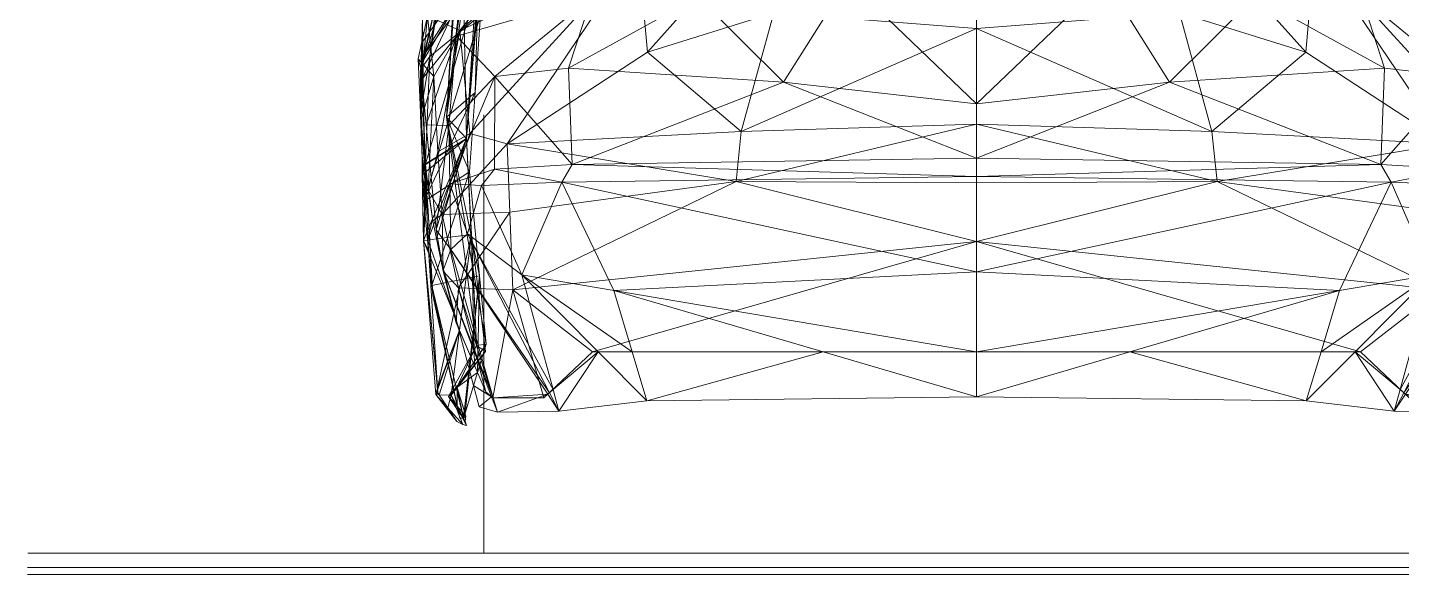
# Model space of a CAD drawing. Header units: metres. Extents: x 42 to 294, y -52 to 32.
# Drawn here: x 258.905 to 260.839, y -0.438 to 0.332 of the extents above; entities that cross this region are included whole.
import ezdxf

# ---------------------------------------------------------------- set-up
doc = ezdxf.new("R2010")
doc.units = ezdxf.units.M
doc.header["$LTSCALE"] = 0.15
doc.layers.add('A-DETLGEM', color=3, linetype='Continuous', lineweight=9)
doc.layers.add('A-FLOROTM', color=6, linetype='Continuous', lineweight=13)

# ---------------------------------------------------------------- blocks, each defined once
blk = doc.blocks.new('RPC Escarabajo - RPC Escarabajo-81-Este')
at = {"layer": 'A-DETLGEM'}
mesh = blk.add_polyface(dxfattribs=at)
corners = [(-12.0994, 0.5833), (-12.21, 0.6666), (-12.1982, 0.6941), (-11.8887, 0.6069), (-11.7073, 0.7294), (-11.7073, 0.6593), (-12.2488, 0.5835), (-12.4314, 0.5881), (-12.2787, 0.6848), (-12.4496, 0.6092), (-12.2723, 0.7348), (-12.0874, 0.5988), (-11.9927, 0.5609), (-11.9652, 0.7125), (-12.1707, 0.5053), (-12.0386, 0.3939), (-11.7073, 0.572), (-11.979, 0.4631), (-11.7073, 0.3561), (-11.7073, 0.4325), (-12.2764, 0.3471), (-12.3855, 0.4711), (-12.2816, 0.4831), (-12.4394, 0.5281), (-12.4416, 0.6132), (-12.3664, 0.6503), (-12.3475, 0.7449), (-12.4578, 0.5869), (-12.4053, 0.5574), (-12.4253, 0.384), (-12.4064, 0.6082), (-12.4053, 0.6437), (-11.7073, 0.722), (-11.7073, 0.5389), (-11.7073, 0.404), (-12.368, 0.3766), (-12.1834, 0.6504), (-12.4203, 0.3909), (-12.3942, 0.6557), (-12.4018, 0.7584), (-12.3779, 0.6733), (-12.3685, 0.7559), (-12.4801, 0.5564), (-12.3087, 0.6938), (-12.2677, 0.7878), (-12.4344, 0.5361), (-12.27, 0.6803), (-12.1927, 0.8058), (-12.0785, 0.6898), (-12.0755, 0.8041), (-12.4044, 0.7571), (-12.4129, 0.4487), (-12.4093, 0.6394), (-12.4326, 0.765)]
mesh.append_faces([[corners[k] for k in face] for face in [(11, 12, 13), (12, 32, 13), (12, 33, 32), (15, 33, 12), (15, 34, 33), (35, 36, 37), (35, 15, 14), (42, 43, 40), (40, 43, 44), (42, 45, 43), (45, 46, 43), (46, 44, 43), (46, 36, 47), (45, 36, 46), (36, 48, 49), (11, 13, 48), (36, 11, 48), (37, 36, 45), (14, 36, 35), (14, 11, 36)]])
mesh.append_faces([[corners[k] for k in face] for face in [(12, 14, 15), (38, 40, 41), (14, 12, 11), (52, 31, 39)]], dxfattribs={"vtx0": -1})
mesh.append_faces([[corners[k] for k in face] for face in [(31, 38, 39)]], dxfattribs={"vtx0": -1, "vtx1": -1})
mesh.append_faces([[corners[k] for k in face] for face in [(0, 1, 2), (3, 4, 5), (6, 1, 0), (7, 8, 1), (7, 9, 8), (3, 2, 4), (3, 0, 2), (1, 10, 2), (1, 8, 10), (3, 5, 16), (0, 3, 17), (18, 17, 19), (17, 3, 19), (3, 16, 19), (20, 21, 22), (20, 22, 17), (22, 21, 6), (23, 7, 6), (7, 1, 6), (21, 23, 6), (8, 25, 26), (27, 28, 25), (29, 30, 31), (22, 0, 17), (22, 6, 0), (26, 28, 50), (28, 26, 25), (28, 51, 50), (30, 40, 38), (30, 38, 31), (29, 31, 52), (24, 25, 8)]], dxfattribs={"vtx0": -1, "vtx1": -1, "vtx2": -1})
mesh.append_faces([[corners[k] for k in face] for face in [(9, 24, 8)]], dxfattribs={"vtx1": -1, "vtx2": -1})
mesh.append_faces([[corners[k] for k in face] for face in [(52, 39, 53)]], dxfattribs={"vtx2": -1})
mesh = blk.add_polyface(dxfattribs=at)
corners = [(-11.3152, 0.5833), (-11.2164, 0.6941), (-11.2046, 0.6666), (-11.5259, 0.6069), (-11.7073, 0.6593), (-11.7073, 0.7294), (-11.1657, 0.5835), (-10.9832, 0.5881), (-11.1359, 0.6848), (-10.965, 0.6092), (-11.1423, 0.7348), (-11.3272, 0.5988), (-11.4494, 0.7125), (-11.4219, 0.5609), (-11.376, 0.3939), (-11.2439, 0.5053), (-11.7073, 0.572), (-11.4356, 0.4631), (-11.7073, 0.3561), (-11.7073, 0.4325), (-11.1382, 0.3471), (-11.133, 0.4831), (-11.0291, 0.4711), (-10.9752, 0.5281), (-10.973, 0.6132), (-11.0482, 0.6503), (-11.0671, 0.7449), (-11.0053, 0.6394), (-10.982, 0.765), (-11.0128, 0.7584), (-10.9893, 0.384), (-11.0093, 0.6437), (-11.7073, 0.722), (-11.7073, 0.5389), (-11.7073, 0.404), (-11.0466, 0.3766), (-10.9943, 0.3909), (-11.2312, 0.6504), (-11.0082, 0.6082), (-11.0204, 0.6557), (-11.0367, 0.6733), (-10.9345, 0.5564), (-11.1058, 0.6938), (-11.1469, 0.7878), (-10.9802, 0.5361), (-11.1446, 0.6803), (-11.2219, 0.8058), (-11.339, 0.8041), (-11.3361, 0.6898), (-11.0101, 0.7571), (-11.0093, 0.5574), (-11.0016, 0.4487), (-11.0461, 0.7559), (-10.9567, 0.5869)]
mesh.append_faces([[corners[k] for k in face] for face in [(11, 12, 13), (13, 12, 32), (13, 32, 33), (14, 13, 33), (14, 33, 34), (35, 36, 37), (35, 15, 14), (41, 40, 42), (40, 43, 42), (41, 42, 44), (44, 42, 45), (45, 42, 43), (45, 46, 37), (44, 45, 37), (37, 47, 48), (11, 48, 12), (37, 48, 11), (36, 44, 37), (15, 35, 37), (15, 37, 11)]])
mesh.append_faces([[corners[k] for k in face] for face in [(27, 28, 29)]], dxfattribs={"vtx0": -1})
mesh.append_faces([[corners[k] for k in face] for face in [(9, 8, 24)]], dxfattribs={"vtx0": -1, "vtx1": -1})
mesh.append_faces([[corners[k] for k in face] for face in [(0, 1, 2), (3, 4, 5), (6, 0, 2), (7, 2, 8), (7, 8, 9), (3, 5, 1), (3, 1, 0), (2, 1, 10), (2, 10, 8), (3, 16, 4), (0, 17, 3), (18, 19, 17), (17, 19, 3), (3, 19, 16), (20, 21, 22), (20, 17, 21), (21, 6, 22), (23, 6, 7), (7, 6, 2), (22, 6, 23), (24, 8, 25), (8, 26, 25), (30, 27, 31), (38, 39, 40), (21, 17, 0), (21, 0, 6), (26, 49, 50), (50, 25, 26), (50, 49, 51), (38, 31, 39), (30, 31, 38), (53, 25, 50)]], dxfattribs={"vtx0": -1, "vtx1": -1, "vtx2": -1})
mesh.append_faces([[corners[k] for k in face] for face in [(31, 29, 39)]], dxfattribs={"vtx1": -1, "vtx2": -1})
mesh.append_faces([[corners[k] for k in face] for face in [(13, 14, 15), (15, 11, 13), (39, 52, 40), (27, 29, 31)]], dxfattribs={"vtx2": -1})
mesh = blk.add_polyface(dxfattribs=at)
corners = [(-12.4859, 0.494), (-12.4314, 0.5881), (-12.4882, 0.4668), (-12.4496, 0.6092), (-12.4394, 0.5281), (-12.482, 0.4031), (-12.4416, 0.6132), (-12.4669, 0.5806), (-12.4578, 0.5869), (-12.4901, 0.4812), (-12.468, 0.5759), (-12.4768, 0.4995), (-12.4674, 0.5766), (-12.4899, 0.4219), (-12.4898, 0.4179), (-12.4645, 0.5797), (-12.4053, 0.5574), (-12.4854, 0.2951), (-12.4129, 0.4487), (-12.4295, 0.7677), (-12.4533, 0.4141), (-12.4421, 0.6039), (-12.4253, 0.384), (-12.4298, 0.6173), (-12.4093, 0.6394), (-12.4326, 0.765), (-12.489, 0.4964), (-12.3779, 0.6733), (-12.4064, 0.6082), (-12.4883, 0.5184), (-12.4859, 0.4313), (-12.4872, 0.5552), (-12.4875, 0.476), (-12.4873, 0.5231), (-12.4801, 0.5564), (-12.4932, 0.496), (-12.4711, 0.4714), (-12.4894, 0.4096), (-12.4344, 0.5361), (-12.4657, 0.365), (-12.4203, 0.3909), (-12.484, 0.357), (-12.4835, 0.3525), (-12.4831, 0.348), (-12.4208, 0.3371), (-12.4503, 0.4023), (-12.3855, 0.4711), (-12.4044, 0.7571), (-12.3664, 0.6503), (-12.4881, 0.3973), (-12.4834, 0.347), (-12.4899, 0.4169), (-12.4878, 0.3601)]
mesh.append_faces([[corners[k] for k in face] for face in [(34, 27, 31), (35, 36, 34), (35, 37, 36), (36, 38, 34), (39, 38, 36), (39, 40, 38)]])
mesh.append_faces([[corners[k] for k in face] for face in [(33, 34, 31), (21, 23, 25), (10, 12, 7)]], dxfattribs={"vtx0": -1})
mesh.append_faces([[corners[k] for k in face] for face in [(23, 24, 25)]], dxfattribs={"vtx0": -1, "vtx1": -1})
mesh.append_faces([[corners[k] for k in face] for face in [(0, 1, 2), (0, 3, 1), (2, 4, 5), (2, 1, 4), (0, 9, 10), (9, 11, 12), (9, 13, 14), (15, 11, 16), (14, 17, 11), (17, 16, 11), (17, 18, 16), (19, 20, 21), (20, 22, 23), (26, 27, 28), (26, 29, 27), (30, 32, 33), (41, 42, 26), (43, 26, 28), (20, 18, 44), (45, 5, 4), (45, 4, 46), (20, 47, 18), (47, 20, 19), (43, 28, 22), (22, 24, 23), (20, 23, 21), (32, 34, 33), (30, 29, 26), (42, 30, 26), (6, 8, 48), (41, 26, 49), (49, 26, 50), (15, 16, 8), (12, 11, 15), (9, 12, 10), (9, 14, 11)]], dxfattribs={"vtx0": -1, "vtx1": -1, "vtx2": -1})
mesh.append_faces([[corners[k] for k in face] for face in [(6, 7, 8), (0, 7, 3), (30, 31, 29), (32, 35, 34), (19, 21, 25), (30, 33, 31), (0, 10, 7)]], dxfattribs={"vtx0": -1, "vtx2": -1})
mesh.append_faces([[corners[k] for k in face] for face in [(3, 7, 6), (7, 15, 8), (7, 12, 15), (51, 52, 14)]], dxfattribs={"vtx1": -1})
mesh.append_faces([[corners[k] for k in face] for face in [(29, 31, 27), (13, 51, 14)]], dxfattribs={"vtx2": -1})
mesh = blk.add_polyface(dxfattribs=at)
corners = [(-12.4239, 0.2498), (-12.4473, 0.2277), (-12.4489, 0.3202), (-12.4503, 0.4023), (-12.3855, 0.4711), (-12.3859, 0.3409), (-12.4041, 0.3178), (-12.4742, 0.1768), (-12.4208, 0.3371), (-12.4854, 0.2951), (-12.4068, 0.1906), (-12.479, 0.2826), (-12.4727, 0.1628), (-12.482, 0.302), (-12.4859, 0.24), (-12.4788, 0.2265), (-12.4876, 0.3327), (-12.4673, 0.2425), (-12.4253, 0.384), (-12.4182, 0.2489), (-12.483, 0.3365), (-12.4594, 0.2769), (-12.4725, 0.2678), (-12.458, 0.1973), (-12.4366, 0.1735), (-12.4677, 0.2555), (-12.4582, 0.1984), (-12.4878, 0.3601), (-12.3976, 0.0941), (-12.4533, 0.4141), (-12.4111, 0.0925), (-12.4793, 0.3114), (-12.4711, 0.4714), (-12.4894, 0.4096), (-12.4657, 0.365), (-12.484, 0.357), (-12.482, 0.3373), (-12.4834, 0.347), (-12.4429, 0.1375), (-12.4794, 0.2409), (-12.368, 0.3766), (-12.4203, 0.3909), (-12.3641, 0.2804), (-12.482, 0.4031), (-12.4129, 0.4487), (-12.4009, 0.1447), (-12.4009, 0.204), (-12.4009, 0.2681), (-12.4009, 0.2629), (-12.4009, 0.3645), (-12.4009, 0.2952), (-12.4009, 0.4173), (-12.489, 0.4964), (-12.4831, 0.348), (-12.4881, 0.3973), (-12.4799, 0.2542), (-12.473, 0.2708), (-12.4835, 0.3525), (-12.4899, 0.4169), (-12.4898, 0.4179)]
mesh.append_faces([[corners[k] for k in face] for face in [(13, 16, 14), (21, 22, 23), (24, 21, 23), (31, 32, 33), (31, 34, 32), (22, 21, 31), (21, 34, 31), (21, 40, 41), (24, 42, 21), (21, 41, 34)]])
mesh.append_faces([[corners[k] for k in face] for face in [(37, 52, 53), (39, 18, 17), (20, 37, 36), (55, 36, 56), (58, 11, 27)]], dxfattribs={"vtx0": -1, "vtx1": -1})
mesh.append_faces([[corners[k] for k in face] for face in [(0, 1, 2), (3, 4, 2), (4, 5, 2), (6, 2, 5), (7, 8, 9), (7, 10, 8), (11, 7, 9), (11, 12, 7), (17, 18, 19), (0, 2, 6), (1, 25, 2), (1, 26, 25), (27, 11, 9), (28, 29, 10), (28, 30, 29), (30, 18, 29), (30, 19, 18), (36, 37, 18), (38, 14, 39), (25, 3, 2), (25, 43, 3), (10, 29, 8), (9, 8, 44), (45, 46, 47), (47, 48, 49), (47, 46, 48), (49, 50, 51), (38, 17, 19), (14, 55, 39), (56, 36, 18), (16, 37, 20), (56, 18, 39), (14, 36, 55), (27, 9, 59)]], dxfattribs={"vtx0": -1, "vtx1": -1, "vtx2": -1})
mesh.append_faces([[corners[k] for k in face] for face in [(38, 39, 17), (14, 20, 36), (35, 54, 16)]], dxfattribs={"vtx0": -1, "vtx2": -1})
mesh.append_faces([[corners[k] for k in face] for face in [(13, 14, 15), (13, 35, 16), (13, 57, 35)]], dxfattribs={"vtx1": -1})
mesh.append_faces([[corners[k] for k in face] for face in [(14, 16, 20), (16, 54, 37), (37, 53, 18), (55, 56, 39)]], dxfattribs={"vtx1": -1, "vtx2": -1})
mesh = blk.add_polyface(dxfattribs=at)
corners = [(-12.0457, 0.3234), (-12.368, 0.3766), (-12.3641, 0.2804), (-12.0386, 0.3939), (-11.7073, 0.404), (-11.7073, 0.3217), (-11.7073, 0.2388), (-12.3162, 0.0186), (-12.2477, 0.0836), (-12.3602, 0.1707), (-11.7073, 0.3561), (-12.2764, 0.3471), (-11.979, 0.4631), (-11.7073, 0.3306), (-12.2909, 0.3224), (-11.7073, 0.1961), (-12.2179, 0.1697), (-11.7073, 0.0833), (-11.9232, 0.0835), (-12.1713, 0.0144), (-12.1921, 0.0836), (-12.3859, 0.3409), (-12.4041, 0.3178), (-12.2951, 0.0002), (-12.3034, 0.0307), (-12.24, 0.0836), (-12.3473, 0.192), (-12.4239, 0.2498), (-12.3084, 0.026), (-12.4473, 0.2277), (-12.3108, 0.0237), (-12.3817, -0.0012), (-12.3875, 0.0188), (-12.3855, 0.4711), (-11.7073, 0.0833), (-12.3882, 0.0188), (-12.4366, 0.1735), (-12.4594, 0.2769), (-11.7073, 0.0203), (-12.39, 0.0203), (-12.4074, 0.0063), (-12.4009, -0.0968), (-12.4009, -0.019), (-12.4009, 0.0339), (-12.4009, 0.0497), (-12.4009, 0.0339), (-12.4009, 0.0339), (-12.4009, 0.1286), (-12.4009, 0.0156), (-12.4009, 0.0339), (-12.4009, 0.0339), (-12.4009, 0.1447), (-12.4009, 0.0497), (-12.4009, 0.0339), (-12.4009, 0.0339), (-12.4009, 0.0339), (-12.4009, 0.0156), (-12.4009, -0.019)]
mesh.append_faces([[corners[k] for k in face] for face in [(0, 1, 2), (0, 3, 1), (0, 4, 3), (0, 5, 4), (6, 5, 0), (7, 8, 9), (9, 6, 0), (8, 6, 9), (8, 34, 6), (9, 0, 2), (35, 9, 36), (35, 7, 9), (37, 2, 1), (36, 9, 2)]])
mesh.append_faces([[corners[k] for k in face] for face in [(25, 20, 19), (23, 25, 19), (53, 54, 56)]], dxfattribs={"vtx0": -1})
mesh.append_faces([[corners[k] for k in face] for face in [(10, 11, 12), (13, 11, 10), (13, 14, 11), (15, 14, 13), (15, 16, 14), (17, 16, 15), (14, 21, 11), (14, 22, 21), (26, 16, 20), (24, 27, 26), (28, 29, 27), (11, 21, 33), (16, 26, 14), (26, 22, 14), (26, 27, 22), (18, 16, 17), (18, 20, 16), (26, 20, 25), (24, 26, 25), (28, 27, 24), (30, 29, 28), (30, 32, 29), (43, 44, 45), (43, 46, 44), (45, 44, 47), (49, 47, 50), (51, 52, 53), (54, 52, 55)]], dxfattribs={"vtx0": -1, "vtx1": -1, "vtx2": -1})
mesh.append_faces([[corners[k] for k in face] for face in [(18, 19, 20), (30, 31, 32), (43, 45, 48), (54, 55, 57)]], dxfattribs={"vtx0": -1, "vtx2": -1})
mesh.append_faces([[corners[k] for k in face] for face in [(38, 18, 17), (38, 19, 18), (23, 28, 24), (23, 30, 28), (23, 31, 30), (31, 39, 32), (31, 40, 39), (41, 42, 43), (48, 49, 50), (48, 45, 49)]], dxfattribs={"vtx1": -1})
mesh.append_faces([[corners[k] for k in face] for face in [(23, 24, 25)]], dxfattribs={"vtx1": -1, "vtx2": -1})
mesh = blk.add_polyface(dxfattribs=at)
corners = [(-11.3689, 0.3234), (-11.0505, 0.2804), (-11.0466, 0.3766), (-11.376, 0.3939), (-11.7073, 0.404), (-11.7073, 0.3217), (-11.7073, 0.2388), (-11.0984, 0.0186), (-11.0544, 0.1707), (-11.1668, 0.0836), (-11.7073, 0.3561), (-11.4356, 0.4631), (-11.1382, 0.3471), (-11.7073, 0.3306), (-11.1236, 0.3224), (-11.7073, 0.1961), (-11.1967, 0.1697), (-11.4914, 0.0835), (-11.7073, 0.0833), (-11.7073, 0.0203), (-11.2433, 0.0144), (-11.0286, 0.3409), (-11.0105, 0.3178), (-11.1195, 0.0002), (-11.1746, 0.0836), (-11.0672, 0.192), (-11.2225, 0.0836), (-11.1062, 0.026), (-11.1112, 0.0307), (-10.9906, 0.2498), (-11.1038, 0.0237), (-10.9672, 0.2277), (-11.0328, -0.0012), (-11.0246, 0.0203), (-11.0072, 0.0063), (-11.0291, 0.4711), (-11.7073, 0.0833), (-11.0264, 0.0188), (-10.978, 0.1735), (-10.9552, 0.2769), (-11.0137, -0.2), (-11.0137, -0.0656), (-11.0137, -0.173), (-11.0137, -0.0821), (-11.0137, -0.019), (-11.0137, -0.0968), (-11.0137, 0.0339), (-11.0137, 0.0156), (-11.0137, 0.0339), (-11.0137, 0.0339), (-11.0137, 0.1286), (-11.0137, 0.1447), (-11.0137, 0.0339), (-11.0137, 0.0339), (-11.0137, 0.204), (-11.0137, 0.2681), (-11.0137, 0.2629), (-11.0137, 0.3645), (-11.0271, 0.0188)]
mesh.append_faces([[corners[k] for k in face] for face in [(0, 1, 2), (0, 2, 3), (0, 3, 4), (0, 4, 5), (6, 0, 5), (7, 8, 9), (8, 0, 6), (9, 8, 6), (9, 6, 36), (8, 1, 0), (37, 38, 8), (37, 8, 7), (39, 2, 1), (38, 1, 8), (40, 41, 42), (40, 43, 41), (42, 44, 45), (42, 41, 44)]])
mesh.append_faces([[corners[k] for k in face] for face in [(23, 24, 28)]], dxfattribs={"vtx0": -1, "vtx1": -1})
mesh.append_faces([[corners[k] for k in face] for face in [(10, 11, 12), (13, 10, 12), (13, 12, 14), (15, 13, 14), (15, 14, 16), (17, 18, 16), (14, 12, 21), (14, 21, 22), (25, 24, 26), (27, 28, 29), (30, 27, 31), (12, 35, 21), (16, 14, 25), (25, 14, 22), (25, 22, 29), (49, 50, 51), (52, 53, 50), (51, 54, 55), (51, 50, 54), (55, 56, 57), (18, 15, 16), (17, 16, 26), (25, 26, 16), (28, 24, 25), (28, 25, 29), (27, 29, 31), (30, 31, 58)]], dxfattribs={"vtx0": -1, "vtx1": -1, "vtx2": -1})
mesh.append_faces([[corners[k] for k in face] for face in [(46, 44, 48), (17, 26, 20), (30, 58, 32)]], dxfattribs={"vtx0": -1, "vtx2": -1})
mesh.append_faces([[corners[k] for k in face] for face in [(19, 17, 20), (23, 30, 32), (32, 33, 34), (45, 46, 47), (19, 18, 17), (23, 28, 27), (23, 27, 30), (32, 58, 33)]], dxfattribs={"vtx1": -1})
mesh.append_faces([[corners[k] for k in face] for face in [(23, 20, 24), (24, 20, 26)]], dxfattribs={"vtx2": -1})
mesh = blk.add_polyface(dxfattribs=at)
corners = [(-12.4009, 0.3645), (-12.4009, 0.2629), (-12.4009, 0.2952), (-12.4009, 0.4173), (-12.4009, 0.2952), (-12.4009, 0.4173), (-12.4009, 0.2629), (-12.4009, 0.3645), (-12.4009, 0.204), (-12.4009, 0.2681), (-12.4009, 0.1286), (-12.4009, 0.1447), (-12.4009, 0.0339), (-12.4009, 0.0497), (-12.4009, 0.0339), (-12.4009, 0.0156), (-12.4009, -0.019), (-12.4009, -0.0968), (-12.4009, -0.0656), (-12.4009, -0.173), (-12.4009, -0.0821), (-12.4009, -0.2), (-12.4009, -0.2), (-12.4009, -0.0656), (-12.4009, -0.173), (-12.4009, -0.0821), (-12.4009, -0.019), (-12.4009, -0.0968), (-12.4009, 0.0339), (-12.4009, 0.0156), (-12.4009, 0.0339), (-12.4009, 0.0339), (-12.4009, 0.1286), (-12.4009, 0.1447), (-12.4009, 0.0339), (-12.4009, 0.0339), (-12.4009, 0.204), (-12.4009, 0.2681), (-12.4009, 0.2629), (-12.4009, 0.3645), (-12.4009, 0.2952), (-12.4009, 0.4173), (-12.4009, 0.2952), (-12.4009, 0.4173), (-12.4009, 0.2629), (-12.4009, 0.3645), (-12.4009, 0.204), (-12.4009, 0.2681), (-12.4009, 0.1286), (-12.4009, 0.1447), (-12.4009, 0.0339), (-12.4009, 0.0497), (-12.4009, 0.0339), (-12.4009, 0.0156), (-12.4009, -0.019), (-12.4009, -0.0968), (-12.4009, -0.0656), (-12.4009, -0.173), (-12.4009, -0.0968), (-12.4009, -0.019), (-12.4009, 0.0339), (-12.4009, 0.0497), (-12.4009, 0.0339), (-12.4009, 0.0339), (-12.4009, 0.1286), (-12.4009, 0.0156), (-12.4009, 0.0339), (-12.4009, 0.0339), (-12.4009, 0.0339)]
mesh.append_faces([[corners[k] for k in face] for face in [(15, 16, 17), (17, 18, 19), (17, 16, 18), (19, 20, 21), (19, 18, 20), (22, 23, 24), (22, 25, 23), (24, 26, 27), (24, 23, 26), (53, 54, 55), (55, 56, 57), (55, 54, 56), (57, 25, 22), (57, 56, 25)]])
mesh.append_faces([[corners[k] for k in face] for face in [(12, 14, 15)]], dxfattribs={"vtx0": -1})
mesh.append_faces([[corners[k] for k in face] for face in [(0, 1, 2), (3, 4, 5), (3, 2, 4), (5, 6, 7), (5, 4, 6), (7, 8, 9), (7, 6, 8), (9, 10, 11), (9, 8, 10), (12, 13, 14), (11, 10, 13), (31, 32, 33), (34, 35, 32), (33, 36, 37), (33, 32, 36), (37, 38, 39), (37, 36, 38), (39, 40, 41), (39, 38, 40), (41, 42, 43), (41, 40, 42), (43, 44, 45), (43, 42, 44), (45, 46, 47), (45, 44, 46), (47, 48, 49), (47, 46, 48), (50, 51, 52), (49, 48, 51), (60, 61, 62), (60, 63, 61), (62, 61, 64), (66, 64, 67), (11, 13, 12), (14, 13, 68)]], dxfattribs={"vtx0": -1, "vtx1": -1, "vtx2": -1})
mesh.append_faces([[corners[k] for k in face] for face in [(28, 26, 30), (60, 62, 65), (14, 68, 16)]], dxfattribs={"vtx0": -1, "vtx2": -1})
mesh.append_faces([[corners[k] for k in face] for face in [(15, 14, 16), (27, 28, 29), (53, 52, 54), (58, 59, 60), (65, 66, 67), (65, 62, 66)]], dxfattribs={"vtx1": -1})
mesh = blk.add_polyface(dxfattribs=at)
corners = [(-12.4386, -0.0147), (-12.4682, 0.0233), (-12.4515, 0.0046), (-12.4656, 0.0256), (-12.4305, -0.0189), (-12.4467, 0.0226), (-12.4254, -0.02), (-12.4366, 0.1735), (-12.458, 0.1973), (-12.4396, 0.1243), (-12.398, 0.027), (-12.3882, 0.0188), (-12.3875, 0.0188), (-12.4582, 0.1984), (-12.4473, 0.2277), (-12.39, 0.0203), (-12.4074, 0.0063), (-12.4153, 0.0363), (-12.4347, -0.0099), (-12.4742, 0.1768), (-12.4727, 0.1628), (-12.4294, -0.0099), (-12.4068, 0.1906), (-12.4097, 0.0545), (-12.4386, 0.0335), (-12.3976, 0.0941), (-12.4111, 0.0925), (-12.4504, 0.0205), (-12.4384, 0.0331), (-12.4383, 0.007), (-12.427, -0.014), (-12.3987, 0.0838), (-12.4182, 0.2489), (-12.414, 0.0643), (-12.4859, 0.24), (-12.4788, 0.2265), (-12.466, 0.033), (-12.4352, 0.1141), (-12.426, -0.0069), (-12.4272, -0.0028), (-12.4009, -0.2), (-12.4009, -0.0656), (-12.4009, -0.173), (-12.4009, -0.0821), (-12.4009, -0.019), (-12.4009, -0.0968), (-12.4009, 0.0339), (-12.4009, 0.0156), (-12.4009, 0.0339), (-12.4009, 0.0339), (-12.4009, 0.1286), (-12.4009, 0.1447), (-12.4009, 0.0339), (-12.4009, 0.0339), (-12.4009, 0.204), (-12.4639, 0.0231), (-12.4429, 0.1375)]
mesh.append_faces([[corners[k] for k in face] for face in [(0, 3, 1), (4, 5, 6), (7, 8, 9), (10, 11, 7), (10, 7, 9), (30, 6, 5), (3, 34, 1), (40, 41, 42), (40, 43, 41), (42, 44, 45), (42, 41, 44)]])
mesh.append_faces([[corners[k] for k in face] for face in [(55, 37, 5), (0, 2, 4)]], dxfattribs={"vtx0": -1})
mesh.append_faces([[corners[k] for k in face] for face in [(36, 34, 56), (39, 24, 23)]], dxfattribs={"vtx0": -1, "vtx1": -1})
mesh.append_faces([[corners[k] for k in face] for face in [(12, 13, 14), (18, 19, 20), (18, 21, 19), (21, 22, 19), (23, 24, 25), (24, 26, 25), (24, 27, 26), (28, 27, 24), (29, 30, 27), (26, 31, 32), (27, 31, 26), (1, 36, 37), (33, 32, 31), (21, 39, 22), (49, 50, 51), (52, 53, 50), (51, 50, 54), (27, 33, 31), (37, 32, 33), (56, 32, 37), (2, 1, 55), (1, 37, 55), (23, 25, 22), (21, 24, 39), (28, 24, 21), (29, 27, 28), (15, 13, 12), (15, 17, 13)]], dxfattribs={"vtx0": -1, "vtx1": -1, "vtx2": -1})
mesh.append_faces([[corners[k] for k in face] for face in [(15, 16, 17), (27, 5, 33), (46, 44, 48), (2, 55, 5)]], dxfattribs={"vtx0": -1, "vtx2": -1})
mesh.append_faces([[corners[k] for k in face] for face in [(4, 2, 5), (3, 35, 34), (45, 46, 47), (5, 37, 33), (38, 29, 28), (38, 30, 29)]], dxfattribs={"vtx1": -1})
mesh.append_faces([[corners[k] for k in face] for face in [(0, 1, 2), (30, 5, 27), (38, 28, 21), (1, 34, 36), (36, 56, 37), (39, 23, 22)]], dxfattribs={"vtx1": -1, "vtx2": -1})

msp = doc.modelspace()

# ---------------------------------------------------------------- linework, layer by layer
at = {"layer": 'A-FLOROTM'}
for p, q in [((283.9658, -0.4082), (258.9055, -0.4082)), ((283.9658, -0.4382), (258.905, -0.4382)), ((283.9658, -0.4282), (258.9052, -0.4282))]:
    msp.add_line(p, q, dxfattribs=at)

# ---------------------------------------------------------------- block references
at = {"layer": 'A-DETLGEM'}
msp.add_blockref('RPC Escarabajo - RPC Escarabajo-81-Este', (271.9481, -0.2082), dxfattribs=at)

doc.saveas('drawing.dxf')
